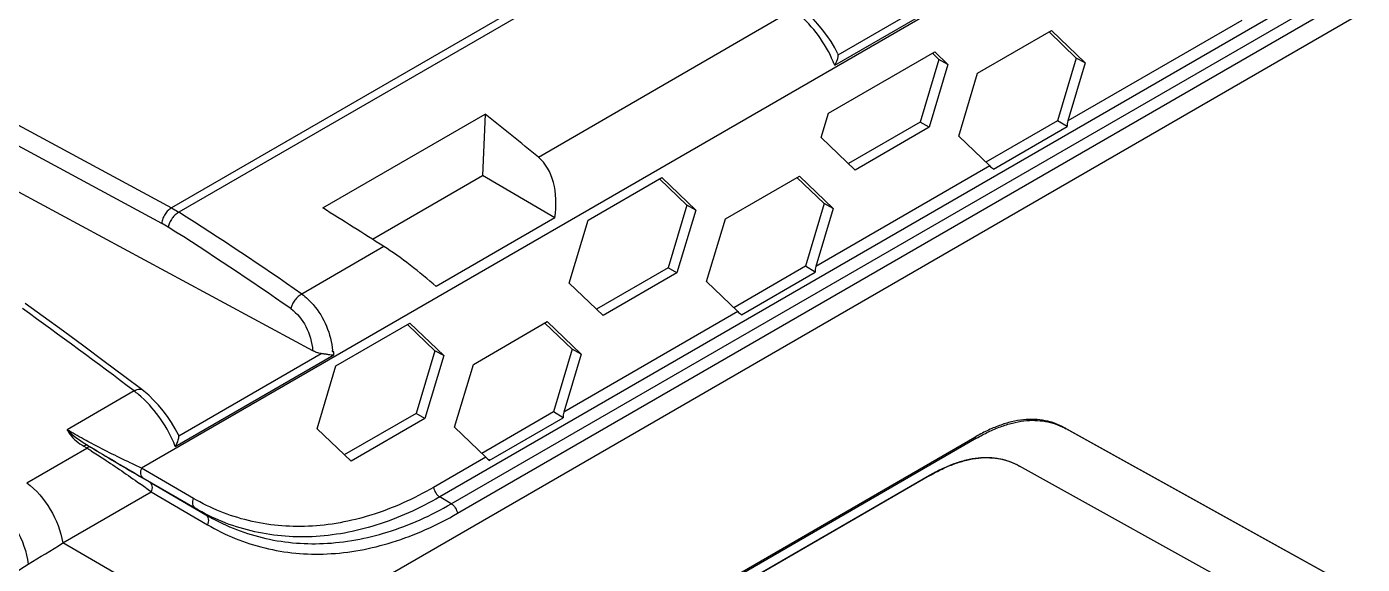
# Model space of a CAD drawing. Header units: millimetres. Extents: x 0 to 594, y 0 to 420.
# Drawn here: x 354.35 to 376.44, y 40.71 to 49.59 of the extents above; entities that cross this region are included whole.
import ezdxf

# ---------------------------------------------------------------- set-up
doc = ezdxf.new("R2010")
doc.units = ezdxf.units.MM
doc.header["$LTSCALE"] = 32.67
doc.layers.get('0').update_dxf_attribs({"linetype": 'CONTINUOUS'})
doc.layers.add('AUSFORMSCHRAEGEN', color=7, linetype='CONTINUOUS')
doc.layers.add('RUNDUNGEN', color=7, linetype='CONTINUOUS')

msp = doc.modelspace()

# ---------------------------------------------------------------- linework, layer by layer
at = {"color": 7, "linetype": 'CONTINUOUS'}
for p, q in [((376.3949, 40.2516), (371.5104, 42.9612)), ((371.5104, 42.9612), (371.5388, 42.9448)), ((376.4232, 40.2353), (371.5388, 42.9448)), ((357.2929, 35.4532), (370.0253, 42.8042)), ((370.0536, 42.7879), (357.3211, 35.4368)), ((370.0253, 42.8042), (370.0536, 42.7879)), ((370.7608, 42.3325), (375.6525, 39.6188)), ((370.7679, 42.3285), (370.7608, 42.3325)), ((357.3211, 35.2735), (369.2758, 42.1755)), ((369.2828, 42.1714), (357.3282, 35.2695)), ((369.2828, 42.1714), (369.2758, 42.1755))]:
    msp.add_line(p, q, dxfattribs=at)
msp.add_arc((371.0065, 41.9854), 1.0972, 60.98104, 62.69186, dxfattribs=at)
for points, knots in [([(371.5104, 42.9612), (371.4614, 42.9884), (371.3579, 43.0358), (371.1913, 43.0827), (371.0132, 43.1039), (370.8254, 43.0975), (370.6301, 43.0619), (370.4295, 42.9998), (370.2258, 42.9135), (370.0922, 42.8428), (370.0253, 42.8042)], [0, 0, 0, 0, 0.1074471, 0.2172135, 0.3308068, 0.4499423, 0.5762836, 0.7103799, 0.8518954, 1, 1, 1, 1]), ([(370.0536, 42.7879), (370.1189, 42.8255), (370.2493, 42.8947), (370.4482, 42.9797), (370.6441, 43.0417), (370.8351, 43.0788), (371.0193, 43.0881), (371.1942, 43.0709), (371.3586, 43.029), (371.4612, 42.9854), (371.5099, 42.9603)], [0, 0, 0, 0, 0.1476419, 0.2889021, 0.422979, 0.5495189, 0.668938, 0.7827557, 0.8926219, 1, 1, 1, 1]), ([(369.2758, 42.1755), (369.3426, 42.2141), (369.4763, 42.2848), (369.68, 42.3711), (369.8806, 42.4332), (370.0759, 42.4688), (370.2637, 42.4753), (370.4417, 42.454), (370.6084, 42.4071), (370.7118, 42.3597), (370.7608, 42.3325)], [0, 0, 0, 0, 0.1481047, 0.289621, 0.4237182, 0.5500599, 0.6691953, 0.782788, 0.8925536, 1, 1, 1, 1]), ([(369.2828, 42.1714), (369.3497, 42.21), (369.4834, 42.2807), (369.6871, 42.367), (369.8877, 42.4291), (370.0829, 42.4648), (370.2708, 42.4712), (370.4488, 42.4499), (370.6155, 42.403), (370.7189, 42.3556), (370.7679, 42.3285)], [0, 0, 0, 0, 0.1481047, 0.289621, 0.4237182, 0.5500599, 0.6691953, 0.782788, 0.8925536, 1, 1, 1, 1])]:
    msp.add_open_spline(points, degree=3, knots=knots, dxfattribs=at)
at = {"layer": 'AUSFORMSCHRAEGEN', "color": 7, "linetype": 'CONTINUOUS'}
for p, q in [((373.7481, 52.399), (356.2458, 42.2941)), ((370.0711, 48.8223), (371.2932, 49.5278)), ((371.2541, 49.5053), (371.705, 49.0715)), ((371.2932, 49.5278), (371.8523, 48.99)), ((374.4431, 49.6938), (371.5663, 48.0329)), ((367.6076, 48.1592), (369.3647, 49.1737)), ((369.4331, 49.0478), (369.1236, 48.0121)), ((369.3256, 49.1511), (369.4331, 49.0478)), ((369.3647, 49.1737), (369.5804, 48.9663)), ((369.5804, 48.9663), (369.4331, 49.0478)), ((371.705, 49.0715), (371.3954, 48.0355)), ((371.8523, 48.99), (371.705, 49.0715)), ((369.5804, 48.9663), (369.2696, 47.9264)), ((369.7603, 47.7822), (370.0711, 48.8223)), ((371.8523, 48.99), (371.5663, 48.0329)), ((367.4879, 47.7587), (367.6076, 48.1592)), ((359.2417, 46.5948), (361.9261, 48.1446)), ((361.9261, 48.1446), (361.8833, 47.1278)), ((369.1236, 48.0121), (367.9368, 47.3269)), ((369.2696, 47.9264), (369.1236, 48.0121)), ((371.3954, 48.0355), (370.209, 47.3505)), ((370.3343, 47.2352), (371.5566, 47.9409)), ((371.5566, 47.9409), (371.3954, 48.0355)), ((368.0472, 47.2207), (367.4879, 47.7587)), ((369.2696, 47.9264), (368.0472, 47.2207)), ((370.2747, 47.2872), (369.7603, 47.7822)), ((370.2747, 47.2872), (367.3979, 45.6263)), ((360.0626, 46.0766), (361.8833, 47.1278)), ((363.0788, 46.4295), (361.8833, 47.1278)), ((363.63, 46.3918), (364.8524, 47.0975)), ((364.8133, 47.075), (365.2644, 46.641)), ((364.8524, 47.0975), (365.4117, 46.5595)), ((365.9027, 46.4157), (367.1248, 47.1212)), ((367.0857, 47.0987), (367.5366, 46.6649)), ((367.1248, 47.1212), (367.6839, 46.5834)), ((365.2644, 46.641), (364.9549, 45.6054)), ((365.4117, 46.5595), (365.2644, 46.641)), ((367.5366, 46.6649), (367.227, 45.6289)), ((367.6839, 46.5834), (367.5366, 46.6649)), ((363.0788, 46.4295), (361.1165, 45.2966)), ((363.3193, 45.352), (363.63, 46.3918)), ((365.4117, 46.5595), (365.1009, 45.5197)), ((365.5919, 45.3756), (365.9027, 46.4157)), ((367.6839, 46.5834), (367.3979, 45.6263)), ((364.9549, 45.6054), (363.7681, 44.9202)), ((365.1009, 45.5197), (363.8786, 44.8139)), ((365.1009, 45.5197), (364.9549, 45.6054)), ((367.227, 45.6289), (366.0406, 44.9439)), ((366.1659, 44.8286), (367.3882, 45.5343)), ((367.3882, 45.5343), (367.227, 45.6289)), ((363.8786, 44.8139), (363.3193, 45.352)), ((366.1063, 44.8806), (365.5919, 45.3756)), ((366.1063, 44.8806), (363.2295, 43.2197)), ((359.4614, 43.9851), (360.6838, 44.6908)), ((360.6447, 44.6682), (361.0958, 44.2343)), ((360.6838, 44.6908), (361.243, 44.1528)), ((361.7343, 44.0091), (362.9564, 44.7146)), ((362.9173, 44.6921), (363.3682, 44.2583)), ((362.9564, 44.7146), (363.5155, 44.1768)), ((361.0958, 44.2343), (360.7863, 43.1986)), ((361.243, 44.1528), (361.0958, 44.2343)), ((363.3682, 44.2583), (363.0586, 43.2223)), ((363.5155, 44.1768), (363.3682, 44.2583)), ((359.1506, 42.9452), (359.4614, 43.9851)), ((361.243, 44.1528), (360.9323, 43.1129)), ((361.4235, 42.969), (361.7343, 44.0091)), ((363.5155, 44.1768), (363.2295, 43.2197)), ((360.7863, 43.1986), (359.5994, 42.5134)), ((360.9323, 43.1129), (359.7099, 42.4072)), ((360.9323, 43.1129), (360.7863, 43.1986)), ((363.0586, 43.2223), (361.8722, 42.5373)), ((361.9975, 42.422), (363.2198, 43.1277)), ((363.2198, 43.1277), (363.0586, 43.2223)), ((359.7099, 42.4072), (359.1506, 42.9452)), ((361.938, 42.474), (361.4235, 42.969)), ((361.938, 42.474), (361.0752, 41.9759))]:
    msp.add_line(p, q, dxfattribs=at)
for centre, major_axis, ratio, start_param, end_param in [((326.3805, -17.6818), (25.8088, 71.2476), 0.6735918, -0.2388474, -0.2172263), ((371.6871, 48.0066), (0.0633, 0.1709), 0.6752961, -4.6172399, -4.0852703), ((362.2278, 46.3884), (0.4129, 1.14), 0.6735918, -1.2964496, -0.2388474), ((370.3619, 47.2415), (0.1272, -0.0995), 0.1365855, -2.2139698, -1.6820002), ((385.3709, 16.376), (53.0879, -41.3998), 0.1417823, 2.1704737, 2.1920948), ((360.6568, 45.4814), (0.8494, -0.6624), 0.1417823, 1.1128715, 2.1704737), ((367.5187, 45.6), (0.0633, 0.1709), 0.6752961, -4.6172399, -4.0852703), ((366.1935, 44.8349), (0.1272, -0.0995), 0.1365855, -2.2139698, -1.6820002), ((363.3503, 43.1934), (0.0633, 0.1709), 0.6752961, -4.6172399, -4.0852703), ((362.0251, 42.4283), (0.1272, -0.0995), 0.1365855, -2.2139698, -1.6820002)]:
    msp.add_ellipse(centre, major_axis=major_axis, ratio=ratio, start_param=start_param, end_param=end_param, dxfattribs=at)
at = {"layer": 'RUNDUNGEN', "color": 7, "linetype": 'CONTINUOUS'}
for p, q in [((358.0949, 39.2374), (392.9775, 59.3766)), ((389.2047, 58), (361.1774, 41.8185)), ((361.3683, 41.7044), (389.3957, 57.8859)), ((361.4705, 41.5469), (389.4979, 57.7284)), ((364.9955, 51.3602), (356.7404, 46.5941)), ((365.1073, 51.2836), (356.8612, 46.5228)), ((367.7103, 48.9515), (370.3324, 50.4654)), ((367.7671, 49.1248), (370.1246, 50.4858)), ((350.7547, 49.8204), (356.7404, 46.5941)), ((367.0298, 49.8661), (362.8107, 47.4302)), ((350.584, 49.5708), (356.5766, 46.3408)), ((367.7616, 49.1404), (367.7671, 49.1248)), ((350.4428, 48.8878), (359.0755, 44.2358)), ((360.2549, 45.9547), (358.896, 45.1701)), ((356.86, 42.8276), (359.2175, 44.1887)), ((356.8012, 42.6532), (359.4252, 44.1682)), ((356.1227, 43.5689), (355.0128, 42.9282)), ((355.2895, 42.6562), (355.3282, 42.6328)), ((355.3282, 42.6328), (355.3411, 42.625)), ((355.3646, 42.6644), (355.3517, 42.6721)), ((355.3517, 42.6721), (355.4035, 42.6409)), ((355.4037, 42.6412), (355.3646, 42.6644)), ((355.426, 42.6279), (355.4037, 42.6412)), ((354.3462, 42.0506), (355.3411, 42.625)), ((355.502, 42.5828), (355.426, 42.6279)), ((357.1036, 41.7947), (356.2458, 42.2941)), ((356.1982, 42.1688), (356.288, 42.1163)), ((357.1308, 41.6298), (356.2729, 42.1292)), ((356.288, 42.1163), (356.3759, 42.065)), ((356.3759, 42.065), (357.3069, 41.5231)), ((354.943, 41.0572), (356.4031, 41.9001)), ((356.4031, 41.9001), (357.3341, 41.3582)), ((361.3683, 41.7044), (361.1774, 41.8185)), ((357.3069, 41.5231), (357.1308, 41.6298)), ((358.0949, 39.2374), (354.943, 41.0572))]:
    msp.add_line(p, q, dxfattribs=at)
for points in [[(367.7617, 49.1405), (367.7104, 49.2403), (367.6497, 49.3425), (367.5822, 49.4429), (367.5092, 49.5397), (367.4321, 49.6315), (367.3521, 49.7168), (367.2707, 49.7948), (367.189, 49.8644), (367.1582, 49.8883)], [(356.2512, 43.5911), (355.9678, 43.8045), (355.6296, 44.0573), (355.2918, 44.3076), (354.9544, 44.5553), (354.6175, 44.8004), (354.3189, 45.0158)], [(356.8546, 42.8433), (356.8031, 42.9435), (356.7424, 43.0457), (356.6749, 43.146), (356.602, 43.2427), (356.5248, 43.3345), (356.4449, 43.4198), (356.3635, 43.4977), (356.2818, 43.5672), (356.2511, 43.5911)]]:
    msp.add_lwpolyline(points, dxfattribs=at)
for centre, radius, start, end in [((328.3805, 1.4739), 53.2969, 55.07123, 57.69819), ((355.9039, 45.0655), 1.4418, 57.15779, 62.18735), ((328.3479, 1.4424), 53.0394, 55.07554, 57.70482), ((296.4862, -35.3), 98.8778, 52.905353, 54.234826), ((355.2457, 42.3899), 1.4694, 49.75985, 53.35839), ((356.3616, 44.3609), 1.9677, 226.72856, 239.11021), ((395.4311, 109.1259), 77.6045, 238.949727, 239.632193), ((349.8496, 33.7836), 10.408, 57.70384, 58.15512), ((408.296, 131.4363), 103.3545, 239.282541, 239.778422), ((348.7137, 31.5924), 12.8599, 53.27795, 54.34181), ((344.6226, 57.3381), 19.2765, 300.37554, 302.37057)]:
    msp.add_arc(centre, radius, start, end, dxfattribs=at)
for points, knots in [([(367.6841, 49.0152), (367.6208, 49.1666), (367.4519, 49.4538), (367.229, 49.7016), (367.1021, 49.8087)], [0, 0, 0, 0, 0.4969478, 1, 1, 1, 1]), ([(367.7103, 48.9515), (367.7277, 48.9815), (367.7535, 49.025), (367.7684, 49.0852), (367.7697, 49.113), (367.7671, 49.1248)], [0, 0, 0, 0, 0.5603054, 0.8046427, 1, 1, 1, 1]), ([(356.7404, 46.5941), (356.7209, 46.5816), (356.6798, 46.5529), (356.6303, 46.492), (356.5943, 46.4192), (356.582, 46.3664), (356.5766, 46.3408)], [0, 0, 0, 0, 0.2235334, 0.4797617, 0.7479178, 1, 1, 1, 1]), ([(356.8612, 46.5228), (356.8414, 46.5105), (356.7995, 46.4824), (356.7476, 46.4234), (356.708, 46.353), (356.6926, 46.3017), (356.6858, 46.2769)], [0, 0, 0, 0, 0.2259714, 0.4841657, 0.7516529, 1, 1, 1, 1]), ([(356.7404, 46.5941), (356.7505, 46.5887), (356.7914, 46.5661), (356.8314, 46.5418), (356.8613, 46.5229)], [0, 0, 0, 0, 0.243715, 1, 1, 1, 1]), ([(358.896, 45.1701), (358.8759, 45.1579), (358.8336, 45.1303), (358.78, 45.0727), (358.738, 45.0042), (358.7205, 44.9539), (358.7127, 44.9298)], [0, 0, 0, 0, 0.2275997, 0.4871105, 0.7541655, 1, 1, 1, 1]), ([(358.8961, 45.1701), (358.9663, 45.1206), (359.2309, 44.8717), (359.3793, 44.5091), (359.4052, 44.2355)], [0, 0, 0, 0, 0.238197, 1, 1, 1, 1]), ([(358.7127, 44.9298), (358.8184, 44.8546), (358.9945, 44.6385), (359.0651, 44.3729), (359.0755, 44.2358)], [0, 0, 0, 0, 0.4851666, 1, 1, 1, 1]), ([(359.2175, 44.1887), (359.1912, 44.1909), (359.1414, 44.2015), (359.0965, 44.2245), (359.0755, 44.2358)], [0, 0, 0, 0, 0.5249273, 1, 1, 1, 1]), ([(359.2175, 44.1887), (359.2375, 44.1869), (359.2763, 44.1847), (359.3306, 44.1754), (359.3792, 44.1635), (359.4107, 44.1657), (359.4252, 44.1682)], [0, 0, 0, 0, 0.2877197, 0.5558067, 0.7885564, 1, 1, 1, 1]), ([(359.4252, 44.1682), (359.4251, 44.1758), (359.4241, 44.1884), (359.4259, 44.2023), (359.4264, 44.2158), (359.4158, 44.2151), (359.4016, 44.2109), (359.4038, 44.2285), (359.4053, 44.2355)], [0, 0, 0, 0, 0.2687565, 0.4309697, 0.5462467, 0.6378183, 0.7450604, 1, 1, 1, 1]), ([(356.1227, 43.5689), (356.1456, 43.5815), (356.1843, 43.6047), (356.2359, 43.6025), (356.2511, 43.5911)], [0, 0, 0, 0, 0.5790155, 1, 1, 1, 1]), ([(356.777, 42.718), (356.7137, 42.8694), (356.5448, 43.1567), (356.3218, 43.4044), (356.1949, 43.5116)], [0, 0, 0, 0, 0.4969478, 1, 1, 1, 1]), ([(355.0128, 42.9282), (355.0272, 42.902), (355.099, 42.7928), (355.2036, 42.708), (355.2895, 42.6562)], [0, 0, 0, 0, 0.2292289, 1, 1, 1, 1]), ([(355.3792, 42.7238), (355.3477, 42.7407), (355.2246, 42.8072), (355.1026, 42.8755), (355.0128, 42.9282)], [0, 0, 0, 0, 0.2555254, 1, 1, 1, 1]), ([(355.352, 42.672), (355.3482, 42.6741), (355.3259, 42.68), (355.3039, 42.6668), (355.2895, 42.6562)], [0, 0, 0, 0, 0.1948411, 1, 1, 1, 1]), ([(355.4035, 42.6409), (355.4004, 42.6427), (355.3833, 42.6481), (355.3652, 42.6403), (355.3533, 42.6332)], [0, 0, 0, 0, 0.205142, 1, 1, 1, 1]), ([(356.2458, 42.2941), (356.1833, 42.3224), (355.8909, 42.4585), (355.603, 42.604), (355.3792, 42.7238)], [0, 0, 0, 0, 0.2127627, 1, 1, 1, 1]), ([(356.8012, 42.6532), (356.8111, 42.668), (356.8435, 42.7202), (356.8643, 42.7837), (356.86, 42.8276)], [0, 0, 0, 0, 0.2874674, 1, 1, 1, 1]), ([(355.4106, 42.5815), (355.481, 42.5371), (355.7512, 42.3623), (356.0166, 42.1802), (356.2104, 42.0411)], [0, 0, 0, 0, 0.2586658, 1, 1, 1, 1]), ([(356.2458, 42.2941), (356.2323, 42.2642), (356.2182, 42.2029), (356.2502, 42.143), (356.2729, 42.1292)], [0, 0, 0, 0, 0.5516855, 1, 1, 1, 1]), ([(354.3462, 42.0506), (354.5034, 41.9349), (354.7634, 41.6264), (354.9123, 41.2524), (354.943, 41.0572)], [0, 0, 0, 0, 0.4968968, 1, 1, 1, 1]), ([(356.3759, 42.065), (356.3987, 42.0511), (356.4306, 41.9913), (356.4166, 41.93), (356.4031, 41.9001)], [0, 0, 0, 0, 0.4483147, 1, 1, 1, 1]), ([(361.0752, 41.9759), (360.7481, 41.7871), (360.079, 41.4836), (359.026, 41.2861), (358.0072, 41.3779), (357.3863, 41.6301), (357.1036, 41.7947)], [0, 0, 0, 0, 0.2722724, 0.524776, 0.7641214, 1, 1, 1, 1]), ([(361.0752, 41.9759), (361.0802, 41.9437), (361.1056, 41.8832), (361.1505, 41.8345), (361.1773, 41.8185)], [0, 0, 0, 0, 0.5101448, 1, 1, 1, 1]), ([(357.1036, 41.7947), (357.0901, 41.7648), (357.0761, 41.7035), (357.1081, 41.6437), (357.1308, 41.6298)], [0, 0, 0, 0, 0.5516853, 1, 1, 1, 1]), ([(361.1774, 41.8185), (360.8438, 41.6259), (360.1616, 41.3162), (359.0884, 41.1137), (358.0508, 41.206), (357.4185, 41.4624), (357.1308, 41.6298)], [0, 0, 0, 0, 0.2725838, 0.5252022, 0.7644342, 1, 1, 1, 1]), ([(353.7931, 41.7441), (353.9501, 41.6209), (354.2047, 41.2958), (354.3453, 40.9087), (354.37, 40.7077)], [0, 0, 0, 0, 0.4964041, 1, 1, 1, 1]), ([(357.3069, 41.5231), (357.5964, 41.3545), (358.2317, 41.096), (359.2737, 41.0008), (360.3504, 41.2017), (361.0343, 41.5115), (361.3683, 41.7044)], [0, 0, 0, 0, 0.2361887, 0.4756473, 0.7280379, 1, 1, 1, 1]), ([(357.3341, 41.3582), (357.6285, 41.1868), (358.2752, 40.9241), (359.3362, 40.8285), (360.433, 41.0342), (361.1299, 41.3503), (361.4705, 41.5469)], [0, 0, 0, 0, 0.2358786, 0.4752246, 0.7277291, 1, 1, 1, 1]), ([(361.3683, 41.7044), (361.3952, 41.6883), (361.44, 41.6396), (361.4654, 41.5791), (361.4705, 41.5469)], [0, 0, 0, 0, 0.4898552, 1, 1, 1, 1]), ([(357.3069, 41.5231), (357.3296, 41.5092), (357.3616, 41.4494), (357.3475, 41.388), (357.3341, 41.3582)], [0, 0, 0, 0, 0.4483147, 1, 1, 1, 1]), ([(353.228, 38.7295), (353.2292, 38.9177), (353.3059, 39.3107), (353.5543, 39.8599), (353.9056, 40.3496), (354.2077, 40.6125), (354.37, 40.7077)], [0, 0, 0, 0, 0.2390408, 0.5000056, 0.7609671, 1, 1, 1, 1])]:
    msp.add_open_spline(points, degree=3, knots=knots, dxfattribs=at)
for points in [[(367.7103, 48.9515), (367.7016, 48.9728), (367.6933, 48.9942), (367.6841, 49.0152)], [(355.3533, 42.6332), (355.3491, 42.6307), (355.3451, 42.6279), (355.3411, 42.625)], [(356.8012, 42.6532), (356.794, 42.6751), (356.7856, 42.6967), (356.777, 42.718)], [(356.8546, 42.8433), (356.8569, 42.8383), (356.8588, 42.833), (356.86, 42.8276)]]:
    msp.add_open_spline(points, degree=3, dxfattribs=at)

doc.saveas('drawing.dxf')
